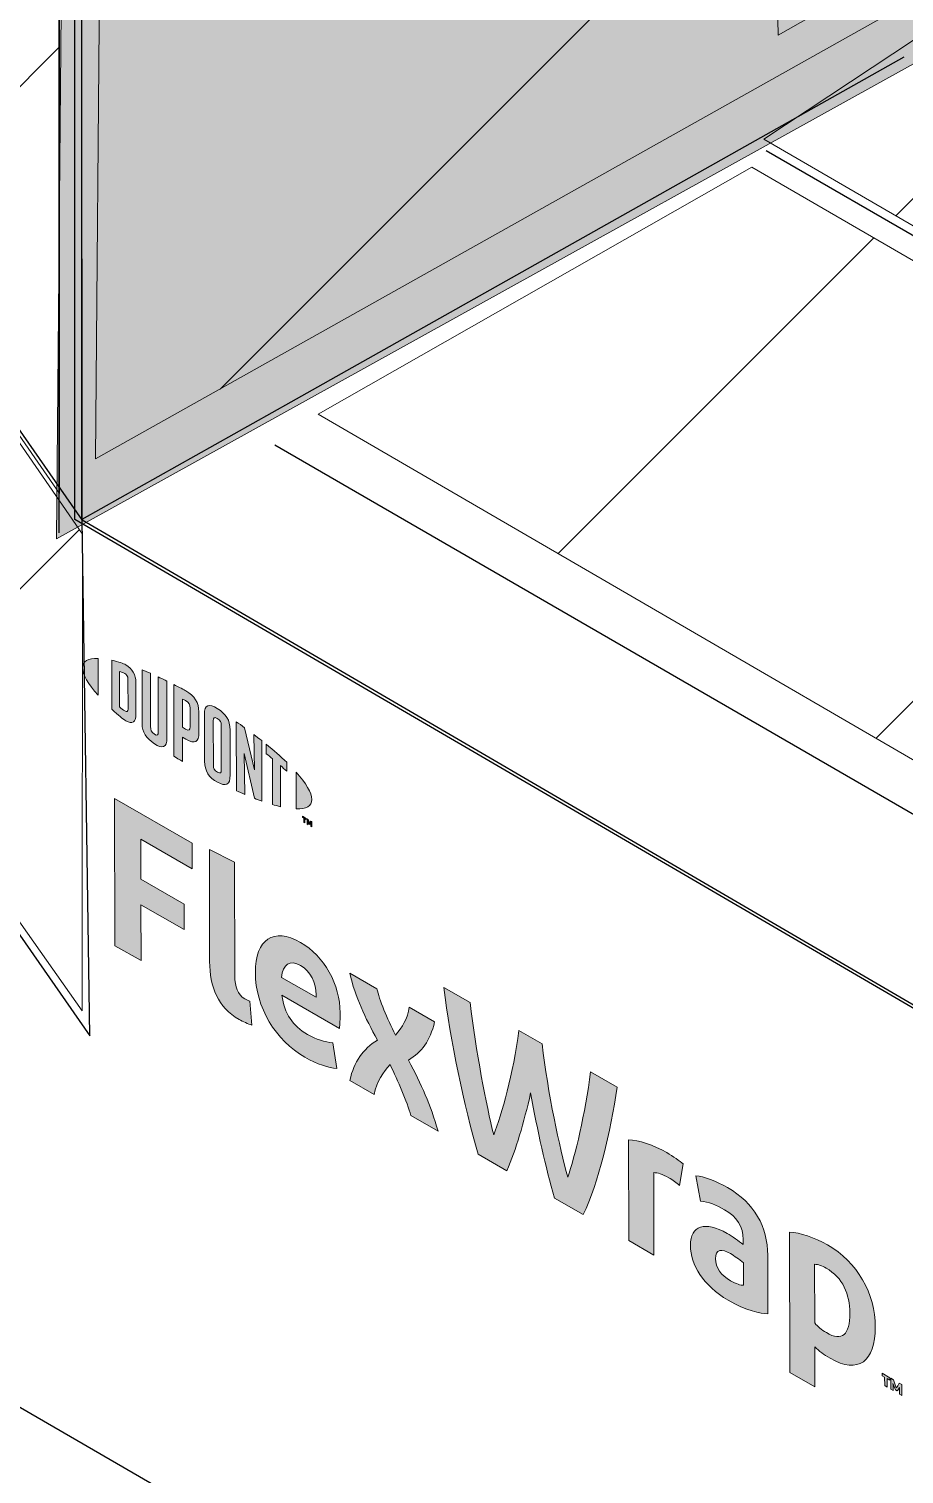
# Model space of a CAD drawing. Extents: x -1337 to 5791, y -3809 to 1769.
# Drawn here: x 4345.17 to 4369.79, y -2072.23 to -2031.57 of the extents above; entities that cross this region are included whole.
import ezdxf

# ---------------------------------------------------------------- set-up
doc = ezdxf.new("R2010")
doc.units = 0
doc.header["$MEASUREMENT"] = 0
for name, color, linetype, lineweight in [('G-ANNO-TTLB', 7, 'Continuous', 0), ('Layer 12', 7, 'Continuous', 0), ('TYVEK', 7, 'Continuous', 0)]:
    doc.layers.add(name, color=color, linetype=linetype, lineweight=lineweight)
pattern_1 = [(45, (0, 0), (-7.071067, 7.071069), [])]

# ---------------------------------------------------------------- blocks, each defined once
blk = doc.blocks.new('Block_523')
at = {"layer": 'TYVEK', "true_color": 0x003b71, "transparency": 33554687}
h = blk.add_hatch(color=156, dxfattribs=at)
h.dxf.hatch_style = 2
edge = h.paths.add_edge_path()
edge.add_spline(control_points=[(4347.589, -2057.364), (4347.589, -2057.364), (4347.579, -2053.223), (4347.579, -2053.223), (4347.579, -2053.223), (4349.764, -2054.478), (4349.764, -2054.478), (4349.764, -2054.478), (4349.766, -2055.199), (4349.766, -2055.199), (4349.766, -2055.199), (4348.314, -2054.366), (4348.314, -2054.366), (4348.314, -2054.366), (4348.317, -2055.49), (4348.317, -2055.49), (4348.317, -2055.49), (4349.538, -2056.191), (4349.538, -2056.191), (4349.538, -2056.191), (4349.54, -2056.912), (4349.54, -2056.912), (4349.54, -2056.912), (4348.319, -2056.211), (4348.319, -2056.211), (4348.319, -2056.211), (4348.323, -2057.785), (4348.323, -2057.785), (4348.323, -2057.785), (4347.589, -2057.364), (4347.589, -2057.364)], knot_values=[0, 0, 0, 0, 1, 1, 1, 2, 2, 2, 3, 3, 3, 4, 4, 4, 5, 5, 5, 6, 6, 6, 7, 7, 7, 8, 8, 8, 9, 9, 9, 10, 10, 10, 10], degree=3, periodic=0)
h = blk.add_hatch(color=156, dxfattribs=at)
h.dxf.hatch_style = 2
edge = h.paths.add_edge_path()
edge.add_spline(control_points=[(4350.962, -2058.207), (4350.963, -2058.527), (4351.035, -2058.74), (4351.24, -2058.857), (4351.292, -2058.887), (4351.343, -2058.91), (4351.389, -2058.925), (4351.389, -2058.925), (4351.442, -2059.599), (4351.442, -2059.599), (4351.344, -2059.567), (4351.185, -2059.499), (4351.083, -2059.44), (4350.493, -2059.102), (4350.256, -2058.523), (4350.254, -2057.813), (4350.254, -2057.813), (4350.246, -2054.654), (4350.246, -2054.654), (4350.246, -2054.654), (4350.954, -2055.013), (4350.954, -2055.013), (4350.954, -2055.013), (4350.962, -2058.207), (4350.962, -2058.207)], knot_values=[0, 0, 0, 0, 1, 1, 1, 2, 2, 2, 3, 3, 3, 4, 4, 4, 5, 5, 5, 6, 6, 6, 7, 7, 7, 8, 8, 8, 8], degree=3, periodic=0)
h = blk.add_hatch(color=156, dxfattribs=at)
h.dxf.hatch_style = 2
edge = h.paths.add_edge_path()
edge.add_spline(control_points=[(4352.274, -2058.257), (4352.274, -2058.257), (4353.248, -2058.817), (4353.248, -2058.817), (4353.248, -2058.817), (4353.248, -2058.746), (4353.248, -2058.746), (4353.247, -2058.415), (4353.093, -2058.084), (4352.811, -2057.922), (4352.513, -2057.751), (4352.319, -2057.882), (4352.274, -2058.257)], knot_values=[0, 0, 0, 0, 1, 1, 1, 2, 2, 2, 3, 3, 3, 4, 4, 4, 4], degree=3, periodic=0)
edge = h.paths.add_edge_path()
edge.add_spline(control_points=[(4353.832, -2060.818), (4353.607, -2060.807), (4353.273, -2060.698), (4352.935, -2060.504), (4352.109, -2060.029), (4351.543, -2059.102), (4351.541, -2058.12), (4351.538, -2057.18), (4352.055, -2056.838), (4352.809, -2057.271), (4353.481, -2057.657), (4353.924, -2058.46), (4353.926, -2059.253), (4353.926, -2059.431), (4353.916, -2059.578), (4353.906, -2059.691), (4353.906, -2059.691), (4352.285, -2058.76), (4352.285, -2058.76), (4352.353, -2059.272), (4352.595, -2059.623), (4353.005, -2059.859), (4353.256, -2060.003), (4353.497, -2060.076), (4353.718, -2060.096), (4353.718, -2060.096), (4353.832, -2060.818), (4353.832, -2060.818)], knot_values=[0, 0, 0, 0, 1, 1, 1, 2, 2, 2, 3, 3, 3, 4, 4, 4, 5, 5, 5, 6, 6, 6, 7, 7, 7, 8, 8, 8, 9, 9, 9, 9], degree=3, periodic=0)
h = blk.add_hatch(color=156, dxfattribs=at)
h.dxf.hatch_style = 2
edge = h.paths.add_edge_path()
edge.add_spline(control_points=[(4354.973, -2060.019), (4354.628, -2059.384), (4354.355, -2058.82), (4354.194, -2058.137), (4354.194, -2058.137), (4354.959, -2058.576), (4354.959, -2058.576), (4355.026, -2058.881), (4355.253, -2059.412), (4355.479, -2059.879), (4355.668, -2059.663), (4355.832, -2059.408), (4355.867, -2059.097), (4355.867, -2059.097), (4356.585, -2059.51), (4356.585, -2059.51), (4356.453, -2060.048), (4356.228, -2060.351), (4355.845, -2060.585), (4356.215, -2061.276), (4356.468, -2061.835), (4356.68, -2062.583), (4356.68, -2062.583), (4355.915, -2062.144), (4355.915, -2062.144), (4355.807, -2061.751), (4355.549, -2061.16), (4355.333, -2060.711), (4355.139, -2060.924), (4354.955, -2061.173), (4354.884, -2061.552), (4354.884, -2061.552), (4354.197, -2061.157), (4354.197, -2061.157), (4354.323, -2060.616), (4354.563, -2060.281), (4354.973, -2060.019)], knot_values=[0, 0, 0, 0, 1, 1, 1, 2, 2, 2, 3, 3, 3, 4, 4, 4, 5, 5, 5, 6, 6, 6, 7, 7, 7, 8, 8, 8, 9, 9, 9, 10, 10, 10, 11, 11, 11, 12, 12, 12, 12], degree=3, periodic=0)
h = blk.add_hatch(color=156, dxfattribs=at)
h.dxf.hatch_style = 2
edge = h.paths.add_edge_path()
edge.add_spline(control_points=[(4360.974, -2060.913), (4360.974, -2060.913), (4361.723, -2061.343), (4361.723, -2061.343), (4361.531, -2062.609), (4361.197, -2064.042), (4360.763, -2064.927), (4360.763, -2064.927), (4359.958, -2064.465), (4359.958, -2064.465), (4359.705, -2063.581), (4359.477, -2062.582), (4359.285, -2061.503), (4359.092, -2062.361), (4358.874, -2063.104), (4358.619, -2063.696), (4358.619, -2063.696), (4357.813, -2063.234), (4357.813, -2063.234), (4357.4, -2061.862), (4357.032, -2060.026), (4356.839, -2058.539), (4356.839, -2058.539), (4357.583, -2058.966), (4357.583, -2058.966), (4357.745, -2060.305), (4358.035, -2061.872), (4358.248, -2062.685), (4358.466, -2062.12), (4358.807, -2060.957), (4358.953, -2059.752), (4358.953, -2059.752), (4359.609, -2060.129), (4359.609, -2060.129), (4359.766, -2061.507), (4360.103, -2063.059), (4360.33, -2063.881), (4360.534, -2063.307), (4360.823, -2062.073), (4360.974, -2060.913)], knot_values=[0, 0, 0, 0, 1, 1, 1, 2, 2, 2, 3, 3, 3, 4, 4, 4, 5, 5, 5, 6, 6, 6, 7, 7, 7, 8, 8, 8, 9, 9, 9, 10, 10, 10, 11, 11, 11, 12, 12, 12, 13, 13, 13, 13], degree=3, periodic=0)
h = blk.add_hatch(color=156, dxfattribs=at)
h.dxf.hatch_style = 2
edge = h.paths.add_edge_path()
edge.add_spline(control_points=[(4363.116, -2063.188), (4363.3, -2063.294), (4363.475, -2063.418), (4363.577, -2063.506), (4363.577, -2063.506), (4363.476, -2064.116), (4363.476, -2064.116), (4363.389, -2064.03), (4363.281, -2063.957), (4363.174, -2063.895), (4362.984, -2063.786), (4362.856, -2063.754), (4362.748, -2063.751), (4362.748, -2063.751), (4362.754, -2066.07), (4362.754, -2066.07), (4362.754, -2066.07), (4362.046, -2065.663), (4362.046, -2065.663), (4362.046, -2065.663), (4362.039, -2062.83), (4362.039, -2062.83), (4362.316, -2062.829), (4362.746, -2062.976), (4363.116, -2063.188)], knot_values=[0, 0, 0, 0, 1, 1, 1, 2, 2, 2, 3, 3, 3, 4, 4, 4, 5, 5, 5, 6, 6, 6, 7, 7, 7, 8, 8, 8, 8], degree=3, periodic=0)
h = blk.add_hatch(color=156, dxfattribs=at)
h.dxf.hatch_style = 2
edge = h.paths.add_edge_path()
edge.add_spline(control_points=[(4365.271, -2066.918), (4365.271, -2066.918), (4365.27, -2066.286), (4365.27, -2066.286), (4365.152, -2066.188), (4365.028, -2066.1), (4364.905, -2066.029), (4364.669, -2065.894), (4364.485, -2065.894), (4364.486, -2066.172), (4364.486, -2066.421), (4364.64, -2066.639), (4364.912, -2066.795), (4365.066, -2066.884), (4365.194, -2066.922), (4365.271, -2066.918)], knot_values=[0, 0, 0, 0, 1, 1, 1, 2, 2, 2, 3, 3, 3, 4, 4, 4, 5, 5, 5, 5], degree=3, periodic=0)
edge = h.paths.add_edge_path()
edge.add_spline(control_points=[(4364.842, -2067.34), (4364.139, -2066.936), (4363.784, -2066.337), (4363.783, -2065.804), (4363.781, -2065.218), (4364.196, -2065.114), (4364.812, -2065.461), (4364.955, -2065.544), (4365.14, -2065.674), (4365.268, -2065.771), (4365.268, -2065.771), (4365.268, -2065.629), (4365.268, -2065.629), (4365.267, -2065.268), (4365.087, -2064.994), (4364.744, -2064.796), (4364.518, -2064.667), (4364.277, -2064.57), (4364.067, -2064.549), (4364.067, -2064.549), (4363.937, -2063.837), (4363.937, -2063.837), (4364.157, -2063.857), (4364.511, -2063.989), (4364.824, -2064.169), (4365.578, -2064.602), (4365.954, -2065.278), (4365.956, -2066.077), (4365.956, -2066.077), (4365.96, -2067.721), (4365.96, -2067.721), (4365.75, -2067.725), (4365.355, -2067.634), (4364.842, -2067.34)], knot_values=[0, 0, 0, 0, 1, 1, 1, 2, 2, 2, 3, 3, 3, 4, 4, 4, 5, 5, 5, 6, 6, 6, 7, 7, 7, 8, 8, 8, 9, 9, 9, 10, 10, 10, 11, 11, 11, 11], degree=3, periodic=0)
h = blk.add_hatch(color=156, dxfattribs=at)
h.dxf.hatch_style = 2
edge = h.paths.add_edge_path()
edge.add_spline(control_points=[(4367.606, -2068.253), (4368.057, -2068.512), (4368.267, -2068.313), (4368.265, -2067.704), (4368.264, -2067.172), (4368.068, -2066.705), (4367.601, -2066.437), (4367.473, -2066.363), (4367.381, -2066.34), (4367.273, -2066.325), (4367.273, -2066.325), (4367.277, -2067.981), (4367.277, -2067.981), (4367.375, -2068.085), (4367.457, -2068.167), (4367.606, -2068.253)], knot_values=[0, 0, 0, 0, 1, 1, 1, 2, 2, 2, 3, 3, 3, 4, 4, 4, 5, 5, 5, 5], degree=3, periodic=0)
edge = h.paths.add_edge_path()
edge.add_spline(control_points=[(4367.71, -2068.974), (4367.53, -2068.871), (4367.407, -2068.777), (4367.279, -2068.65), (4367.279, -2068.65), (4367.281, -2069.774), (4367.281, -2069.774), (4367.281, -2069.774), (4366.579, -2069.37), (4366.579, -2069.37), (4366.579, -2069.37), (4366.569, -2065.425), (4366.569, -2065.425), (4366.861, -2065.439), (4367.271, -2065.574), (4367.635, -2065.783), (4368.477, -2066.266), (4368.981, -2067.146), (4368.983, -2068.093), (4368.986, -2069.063), (4368.51, -2069.434), (4367.71, -2068.974)], knot_values=[0, 0, 0, 0, 1, 1, 1, 2, 2, 2, 3, 3, 3, 4, 4, 4, 5, 5, 5, 6, 6, 6, 7, 7, 7, 7], degree=3, periodic=0)
h = blk.add_hatch(color=156, dxfattribs=at)
h.dxf.hatch_style = 2
edge = h.paths.add_edge_path()
edge.add_spline(control_points=[(4369.491, -2069.579), (4369.518, -2069.667), (4369.542, -2069.733), (4369.573, -2069.804), (4369.604, -2069.768), (4369.625, -2069.728), (4369.65, -2069.67), (4369.65, -2069.67), (4369.724, -2069.713), (4369.724, -2069.713), (4369.724, -2069.713), (4369.725, -2070.019), (4369.725, -2070.019), (4369.725, -2070.019), (4369.66, -2069.982), (4369.66, -2069.982), (4369.66, -2069.982), (4369.66, -2069.841), (4369.66, -2069.841), (4369.66, -2069.841), (4369.663, -2069.795), (4369.663, -2069.795), (4369.643, -2069.829), (4369.618, -2069.863), (4369.597, -2069.889), (4369.597, -2069.889), (4369.547, -2069.861), (4369.547, -2069.861), (4369.525, -2069.809), (4369.5, -2069.745), (4369.479, -2069.686), (4369.479, -2069.686), (4369.482, -2069.739), (4369.482, -2069.739), (4369.482, -2069.739), (4369.482, -2069.88), (4369.482, -2069.88), (4369.482, -2069.88), (4369.418, -2069.843), (4369.418, -2069.843), (4369.418, -2069.843), (4369.417, -2069.537), (4369.417, -2069.537), (4369.417, -2069.537), (4369.491, -2069.579), (4369.491, -2069.579)], knot_values=[0, 0, 0, 0, 1, 1, 1, 2, 2, 2, 3, 3, 3, 4, 4, 4, 5, 5, 5, 6, 6, 6, 7, 7, 7, 8, 8, 8, 9, 9, 9, 10, 10, 10, 11, 11, 11, 12, 12, 12, 13, 13, 13, 14, 14, 14, 15, 15, 15, 15], degree=3, periodic=0)
edge = h.paths.add_edge_path()
edge.add_spline(control_points=[(4369.245, -2069.506), (4369.245, -2069.506), (4369.174, -2069.465), (4369.174, -2069.465), (4369.174, -2069.465), (4369.174, -2069.397), (4369.174, -2069.397), (4369.174, -2069.397), (4369.388, -2069.52), (4369.388, -2069.52), (4369.388, -2069.52), (4369.388, -2069.588), (4369.388, -2069.588), (4369.388, -2069.588), (4369.317, -2069.547), (4369.317, -2069.547), (4369.317, -2069.547), (4369.317, -2069.785), (4369.317, -2069.785), (4369.317, -2069.785), (4369.246, -2069.744), (4369.246, -2069.744), (4369.246, -2069.744), (4369.245, -2069.506), (4369.245, -2069.506)], knot_values=[0, 0, 0, 0, 1, 1, 1, 2, 2, 2, 3, 3, 3, 4, 4, 4, 5, 5, 5, 6, 6, 6, 7, 7, 7, 8, 8, 8, 8], degree=3, periodic=0)
at = {"layer": 'TYVEK'}
for points, knots in [([(4347.589, -2057.364), (4347.589, -2057.364), (4347.579, -2053.223), (4347.579, -2053.223), (4347.579, -2053.223), (4349.764, -2054.478), (4349.764, -2054.478), (4349.764, -2054.478), (4349.766, -2055.199), (4349.766, -2055.199), (4349.766, -2055.199), (4348.314, -2054.366), (4348.314, -2054.366), (4348.314, -2054.366), (4348.317, -2055.49), (4348.317, -2055.49), (4348.317, -2055.49), (4349.538, -2056.191), (4349.538, -2056.191), (4349.538, -2056.191), (4349.54, -2056.912), (4349.54, -2056.912), (4349.54, -2056.912), (4348.319, -2056.211), (4348.319, -2056.211), (4348.319, -2056.211), (4348.323, -2057.785), (4348.323, -2057.785), (4348.323, -2057.785), (4347.589, -2057.364), (4347.589, -2057.364)], [0, 0, 0, 0, 1, 1, 1, 2, 2, 2, 3, 3, 3, 4, 4, 4, 5, 5, 5, 6, 6, 6, 7, 7, 7, 8, 8, 8, 9, 9, 9, 10, 10, 10, 10]), ([(4350.962, -2058.207), (4350.963, -2058.527), (4351.035, -2058.74), (4351.24, -2058.857), (4351.292, -2058.887), (4351.343, -2058.91), (4351.389, -2058.925), (4351.389, -2058.925), (4351.442, -2059.599), (4351.442, -2059.599), (4351.344, -2059.567), (4351.185, -2059.499), (4351.083, -2059.44), (4350.493, -2059.102), (4350.256, -2058.523), (4350.254, -2057.813), (4350.254, -2057.813), (4350.246, -2054.654), (4350.246, -2054.654), (4350.246, -2054.654), (4350.954, -2055.013), (4350.954, -2055.013), (4350.954, -2055.013), (4350.962, -2058.207), (4350.962, -2058.207)], [0, 0, 0, 0, 1, 1, 1, 2, 2, 2, 3, 3, 3, 4, 4, 4, 5, 5, 5, 6, 6, 6, 7, 7, 7, 8, 8, 8, 8]), ([(4353.832, -2060.818), (4353.607, -2060.807), (4353.273, -2060.698), (4352.935, -2060.504), (4352.109, -2060.029), (4351.543, -2059.102), (4351.541, -2058.12), (4351.538, -2057.18), (4352.055, -2056.838), (4352.809, -2057.271), (4353.481, -2057.657), (4353.924, -2058.46), (4353.926, -2059.253), (4353.926, -2059.431), (4353.916, -2059.578), (4353.906, -2059.691), (4353.906, -2059.691), (4352.285, -2058.76), (4352.285, -2058.76), (4352.353, -2059.272), (4352.595, -2059.623), (4353.005, -2059.859), (4353.256, -2060.003), (4353.497, -2060.076), (4353.718, -2060.096), (4353.718, -2060.096), (4353.832, -2060.818), (4353.832, -2060.818)], [0, 0, 0, 0, 1, 1, 1, 2, 2, 2, 3, 3, 3, 4, 4, 4, 5, 5, 5, 6, 6, 6, 7, 7, 7, 8, 8, 8, 9, 9, 9, 9]), ([(4352.274, -2058.257), (4352.274, -2058.257), (4353.248, -2058.817), (4353.248, -2058.817), (4353.248, -2058.817), (4353.248, -2058.746), (4353.248, -2058.746), (4353.247, -2058.415), (4353.093, -2058.084), (4352.811, -2057.922), (4352.513, -2057.751), (4352.319, -2057.882), (4352.274, -2058.257)], [0, 0, 0, 0, 1, 1, 1, 2, 2, 2, 3, 3, 3, 4, 4, 4, 4]), ([(4354.973, -2060.019), (4354.628, -2059.384), (4354.355, -2058.82), (4354.194, -2058.137), (4354.194, -2058.137), (4354.959, -2058.576), (4354.959, -2058.576), (4355.026, -2058.881), (4355.253, -2059.412), (4355.479, -2059.879), (4355.668, -2059.663), (4355.832, -2059.408), (4355.867, -2059.097), (4355.867, -2059.097), (4356.585, -2059.51), (4356.585, -2059.51), (4356.453, -2060.048), (4356.228, -2060.351), (4355.845, -2060.585), (4356.215, -2061.276), (4356.468, -2061.835), (4356.68, -2062.583), (4356.68, -2062.583), (4355.915, -2062.144), (4355.915, -2062.144), (4355.807, -2061.751), (4355.549, -2061.16), (4355.333, -2060.711), (4355.139, -2060.924), (4354.955, -2061.173), (4354.884, -2061.552), (4354.884, -2061.552), (4354.197, -2061.157), (4354.197, -2061.157), (4354.323, -2060.616), (4354.563, -2060.281), (4354.973, -2060.019)], [0, 0, 0, 0, 1, 1, 1, 2, 2, 2, 3, 3, 3, 4, 4, 4, 5, 5, 5, 6, 6, 6, 7, 7, 7, 8, 8, 8, 9, 9, 9, 10, 10, 10, 11, 11, 11, 12, 12, 12, 12]), ([(4360.974, -2060.913), (4360.974, -2060.913), (4361.723, -2061.343), (4361.723, -2061.343), (4361.531, -2062.609), (4361.197, -2064.042), (4360.763, -2064.927), (4360.763, -2064.927), (4359.958, -2064.465), (4359.958, -2064.465), (4359.705, -2063.581), (4359.477, -2062.582), (4359.285, -2061.503), (4359.092, -2062.361), (4358.874, -2063.104), (4358.619, -2063.696), (4358.619, -2063.696), (4357.813, -2063.234), (4357.813, -2063.234), (4357.4, -2061.862), (4357.032, -2060.026), (4356.839, -2058.539), (4356.839, -2058.539), (4357.583, -2058.966), (4357.583, -2058.966), (4357.745, -2060.305), (4358.035, -2061.872), (4358.248, -2062.685), (4358.466, -2062.12), (4358.807, -2060.957), (4358.953, -2059.752), (4358.953, -2059.752), (4359.609, -2060.129), (4359.609, -2060.129), (4359.766, -2061.507), (4360.103, -2063.059), (4360.33, -2063.881), (4360.534, -2063.307), (4360.823, -2062.073), (4360.974, -2060.913)], [0, 0, 0, 0, 1, 1, 1, 2, 2, 2, 3, 3, 3, 4, 4, 4, 5, 5, 5, 6, 6, 6, 7, 7, 7, 8, 8, 8, 9, 9, 9, 10, 10, 10, 11, 11, 11, 12, 12, 12, 13, 13, 13, 13]), ([(4363.116, -2063.188), (4363.3, -2063.294), (4363.475, -2063.418), (4363.577, -2063.506), (4363.577, -2063.506), (4363.476, -2064.116), (4363.476, -2064.116), (4363.389, -2064.03), (4363.281, -2063.957), (4363.174, -2063.895), (4362.984, -2063.786), (4362.856, -2063.754), (4362.748, -2063.751), (4362.748, -2063.751), (4362.754, -2066.07), (4362.754, -2066.07), (4362.754, -2066.07), (4362.046, -2065.663), (4362.046, -2065.663), (4362.046, -2065.663), (4362.039, -2062.83), (4362.039, -2062.83), (4362.316, -2062.829), (4362.746, -2062.976), (4363.116, -2063.188)], [0, 0, 0, 0, 1, 1, 1, 2, 2, 2, 3, 3, 3, 4, 4, 4, 5, 5, 5, 6, 6, 6, 7, 7, 7, 8, 8, 8, 8]), ([(4364.842, -2067.34), (4364.139, -2066.936), (4363.784, -2066.337), (4363.783, -2065.804), (4363.781, -2065.218), (4364.196, -2065.114), (4364.812, -2065.461), (4364.955, -2065.544), (4365.14, -2065.674), (4365.268, -2065.771), (4365.268, -2065.771), (4365.268, -2065.629), (4365.268, -2065.629), (4365.267, -2065.268), (4365.087, -2064.994), (4364.744, -2064.796), (4364.518, -2064.667), (4364.277, -2064.57), (4364.067, -2064.549), (4364.067, -2064.549), (4363.937, -2063.837), (4363.937, -2063.837), (4364.157, -2063.857), (4364.511, -2063.989), (4364.824, -2064.169), (4365.578, -2064.602), (4365.954, -2065.278), (4365.956, -2066.077), (4365.956, -2066.077), (4365.96, -2067.721), (4365.96, -2067.721), (4365.75, -2067.725), (4365.355, -2067.634), (4364.842, -2067.34)], [0, 0, 0, 0, 1, 1, 1, 2, 2, 2, 3, 3, 3, 4, 4, 4, 5, 5, 5, 6, 6, 6, 7, 7, 7, 8, 8, 8, 9, 9, 9, 10, 10, 10, 11, 11, 11, 11]), ([(4367.71, -2068.974), (4367.53, -2068.871), (4367.407, -2068.777), (4367.279, -2068.65), (4367.279, -2068.65), (4367.281, -2069.774), (4367.281, -2069.774), (4367.281, -2069.774), (4366.579, -2069.37), (4366.579, -2069.37), (4366.579, -2069.37), (4366.569, -2065.425), (4366.569, -2065.425), (4366.861, -2065.439), (4367.271, -2065.574), (4367.635, -2065.783), (4368.477, -2066.266), (4368.981, -2067.146), (4368.983, -2068.093), (4368.986, -2069.063), (4368.51, -2069.434), (4367.71, -2068.974)], [0, 0, 0, 0, 1, 1, 1, 2, 2, 2, 3, 3, 3, 4, 4, 4, 5, 5, 5, 6, 6, 6, 7, 7, 7, 7]), ([(4365.271, -2066.918), (4365.271, -2066.918), (4365.27, -2066.286), (4365.27, -2066.286), (4365.152, -2066.188), (4365.028, -2066.1), (4364.905, -2066.029), (4364.669, -2065.894), (4364.485, -2065.894), (4364.486, -2066.172), (4364.486, -2066.421), (4364.64, -2066.639), (4364.912, -2066.795), (4365.066, -2066.884), (4365.194, -2066.922), (4365.271, -2066.918)], [0, 0, 0, 0, 1, 1, 1, 2, 2, 2, 3, 3, 3, 4, 4, 4, 5, 5, 5, 5]), ([(4367.606, -2068.253), (4368.057, -2068.512), (4368.267, -2068.313), (4368.265, -2067.704), (4368.264, -2067.172), (4368.068, -2066.705), (4367.601, -2066.437), (4367.473, -2066.363), (4367.381, -2066.34), (4367.273, -2066.325), (4367.273, -2066.325), (4367.277, -2067.981), (4367.277, -2067.981), (4367.375, -2068.085), (4367.457, -2068.167), (4367.606, -2068.253)], [0, 0, 0, 0, 1, 1, 1, 2, 2, 2, 3, 3, 3, 4, 4, 4, 5, 5, 5, 5]), ([(4369.245, -2069.506), (4369.245, -2069.506), (4369.174, -2069.465), (4369.174, -2069.465), (4369.174, -2069.465), (4369.174, -2069.397), (4369.174, -2069.397), (4369.174, -2069.397), (4369.388, -2069.52), (4369.388, -2069.52), (4369.388, -2069.52), (4369.388, -2069.588), (4369.388, -2069.588), (4369.388, -2069.588), (4369.317, -2069.547), (4369.317, -2069.547), (4369.317, -2069.547), (4369.317, -2069.785), (4369.317, -2069.785), (4369.317, -2069.785), (4369.246, -2069.744), (4369.246, -2069.744), (4369.246, -2069.744), (4369.245, -2069.506), (4369.245, -2069.506)], [0, 0, 0, 0, 1, 1, 1, 2, 2, 2, 3, 3, 3, 4, 4, 4, 5, 5, 5, 6, 6, 6, 7, 7, 7, 8, 8, 8, 8]), ([(4369.491, -2069.579), (4369.518, -2069.667), (4369.542, -2069.733), (4369.573, -2069.804), (4369.604, -2069.768), (4369.625, -2069.728), (4369.65, -2069.67), (4369.65, -2069.67), (4369.724, -2069.713), (4369.724, -2069.713), (4369.724, -2069.713), (4369.725, -2070.019), (4369.725, -2070.019), (4369.725, -2070.019), (4369.66, -2069.982), (4369.66, -2069.982), (4369.66, -2069.982), (4369.66, -2069.841), (4369.66, -2069.841), (4369.66, -2069.841), (4369.663, -2069.795), (4369.663, -2069.795), (4369.643, -2069.829), (4369.618, -2069.863), (4369.597, -2069.889), (4369.597, -2069.889), (4369.547, -2069.861), (4369.547, -2069.861), (4369.525, -2069.809), (4369.5, -2069.745), (4369.479, -2069.686), (4369.479, -2069.686), (4369.482, -2069.739), (4369.482, -2069.739), (4369.482, -2069.739), (4369.482, -2069.88), (4369.482, -2069.88), (4369.482, -2069.88), (4369.418, -2069.843), (4369.418, -2069.843), (4369.418, -2069.843), (4369.417, -2069.537), (4369.417, -2069.537), (4369.417, -2069.537), (4369.491, -2069.579), (4369.491, -2069.579)], [0, 0, 0, 0, 1, 1, 1, 2, 2, 2, 3, 3, 3, 4, 4, 4, 5, 5, 5, 6, 6, 6, 7, 7, 7, 8, 8, 8, 9, 9, 9, 10, 10, 10, 11, 11, 11, 12, 12, 12, 13, 13, 13, 14, 14, 14, 15, 15, 15, 15])]:
    blk.add_open_spline(points, degree=3, knots=knots, dxfattribs=at)
blk = doc.blocks.new('Block_524')
at = {"layer": 'TYVEK', "true_color": 0x003b71, "transparency": 33554687}
h = blk.add_hatch(color=156, dxfattribs=at)
h.dxf.hatch_style = 2
edge = h.paths.add_edge_path()
edge.add_spline(control_points=[(4346.677, -2049.544), (4346.677, -2049.735), (4346.838, -2050.005), (4347.118, -2050.319), (4347.118, -2050.319), (4347.115, -2049.279), (4347.115, -2049.279), (4346.836, -2049.271), (4346.676, -2049.356), (4346.677, -2049.544)], knot_values=[0, 0, 0, 0, 1, 1, 1, 2, 2, 2, 3, 3, 3, 3], degree=3, periodic=0)
h = blk.add_hatch(color=156, dxfattribs=at)
h.dxf.hatch_style = 2
edge = h.paths.add_edge_path()
edge.add_spline(control_points=[(4347.958, -2050.704), (4347.958, -2050.784), (4347.917, -2050.787), (4347.867, -2050.758), (4347.828, -2050.736), (4347.769, -2050.686), (4347.72, -2050.642), (4347.72, -2050.642), (4347.717, -2049.648), (4347.717, -2049.648), (4347.766, -2049.662), (4347.826, -2049.68), (4347.864, -2049.702), (4347.914, -2049.73), (4347.956, -2049.781), (4347.956, -2049.86), (4347.956, -2049.86), (4347.958, -2050.704), (4347.958, -2050.704)], knot_values=[0, 0, 0, 0, 1, 1, 1, 2, 2, 2, 3, 3, 3, 4, 4, 4, 5, 5, 5, 6, 6, 6, 6], degree=3, periodic=0)
edge = h.paths.add_edge_path()
edge.add_spline(control_points=[(4347.896, -2049.461), (4347.818, -2049.416), (4347.705, -2049.378), (4347.502, -2049.333), (4347.502, -2049.333), (4347.505, -2050.711), (4347.505, -2050.711), (4347.685, -2050.877), (4347.822, -2050.992), (4347.9, -2051.037), (4348.08, -2051.14), (4348.181, -2051.071), (4348.181, -2050.868), (4348.181, -2050.868), (4348.178, -2049.953), (4348.178, -2049.953), (4348.178, -2049.749), (4348.076, -2049.564), (4347.896, -2049.461)], knot_values=[0, 0, 0, 0, 1, 1, 1, 2, 2, 2, 3, 3, 3, 4, 4, 4, 5, 5, 5, 6, 6, 6, 6], degree=3, periodic=0)
h = blk.add_hatch(color=156, dxfattribs=at)
h.dxf.hatch_style = 2
edge = h.paths.add_edge_path()
edge.add_spline(control_points=[(4348.808, -2051.354), (4348.809, -2051.434), (4348.785, -2051.471), (4348.699, -2051.409), (4348.614, -2051.348), (4348.591, -2051.294), (4348.591, -2051.2), (4348.591, -2051.2), (4348.587, -2049.7), (4348.587, -2049.7), (4348.531, -2049.675), (4348.405, -2049.623), (4348.352, -2049.601), (4348.352, -2049.601), (4348.355, -2051.117), (4348.355, -2051.117), (4348.356, -2051.36), (4348.458, -2051.512), (4348.699, -2051.683), (4348.92, -2051.839), (4349.055, -2051.788), (4349.054, -2051.519), (4349.054, -2051.519), (4349.05, -2049.917), (4349.05, -2049.917), (4349.004, -2049.893), (4348.853, -2049.821), (4348.805, -2049.799), (4348.805, -2049.799), (4348.808, -2051.354), (4348.808, -2051.354)], knot_values=[0, 0, 0, 0, 1, 1, 1, 2, 2, 2, 3, 3, 3, 4, 4, 4, 5, 5, 5, 6, 6, 6, 7, 7, 7, 8, 8, 8, 9, 9, 9, 10, 10, 10, 10], degree=3, periodic=0)
h = blk.add_hatch(color=156, dxfattribs=at)
h.dxf.hatch_style = 2
edge = h.paths.add_edge_path()
edge.add_spline(control_points=[(4349.703, -2051.21), (4349.703, -2051.297), (4349.677, -2051.325), (4349.577, -2051.268), (4349.577, -2051.268), (4349.491, -2051.219), (4349.491, -2051.219), (4349.491, -2051.219), (4349.489, -2050.423), (4349.489, -2050.423), (4349.527, -2050.442), (4349.548, -2050.454), (4349.571, -2050.467), (4349.679, -2050.529), (4349.702, -2050.589), (4349.702, -2050.678), (4349.702, -2050.678), (4349.703, -2051.21), (4349.703, -2051.21)], knot_values=[0, 0, 0, 0, 1, 1, 1, 2, 2, 2, 3, 3, 3, 4, 4, 4, 5, 5, 5, 6, 6, 6, 6], degree=3, periodic=0)
edge = h.paths.add_edge_path()
edge.add_spline(control_points=[(4349.585, -2050.193), (4349.542, -2050.169), (4349.386, -2050.085), (4349.242, -2050.013), (4349.242, -2050.013), (4349.247, -2052.031), (4349.247, -2052.031), (4349.296, -2052.062), (4349.424, -2052.143), (4349.493, -2052.185), (4349.493, -2052.185), (4349.492, -2051.5), (4349.492, -2051.5), (4349.492, -2051.5), (4349.588, -2051.555), (4349.588, -2051.555), (4349.846, -2051.702), (4349.952, -2051.63), (4349.952, -2051.374), (4349.952, -2051.374), (4349.95, -2050.779), (4349.95, -2050.779), (4349.95, -2050.528), (4349.829, -2050.334), (4349.585, -2050.193)], knot_values=[0, 0, 0, 0, 1, 1, 1, 2, 2, 2, 3, 3, 3, 4, 4, 4, 5, 5, 5, 6, 6, 6, 7, 7, 7, 8, 8, 8, 8], degree=3, periodic=0)
h = blk.add_hatch(color=156, dxfattribs=at)
h.dxf.hatch_style = 2
edge = h.paths.add_edge_path()
edge.add_spline(control_points=[(4350.583, -2052.419), (4350.583, -2052.499), (4350.561, -2052.527), (4350.473, -2052.48), (4350.384, -2052.431), (4350.359, -2052.373), (4350.359, -2052.29), (4350.359, -2052.29), (4350.356, -2051.032), (4350.356, -2051.032), (4350.356, -2050.949), (4350.38, -2050.918), (4350.47, -2050.972), (4350.557, -2051.025), (4350.58, -2051.081), (4350.58, -2051.161), (4350.58, -2051.161), (4350.583, -2052.419), (4350.583, -2052.419)], knot_values=[0, 0, 0, 0, 1, 1, 1, 2, 2, 2, 3, 3, 3, 4, 4, 4, 5, 5, 5, 6, 6, 6, 6], degree=3, periodic=0)
edge = h.paths.add_edge_path()
edge.add_spline(control_points=[(4350.469, -2050.69), (4350.241, -2050.546), (4350.106, -2050.585), (4350.106, -2050.85), (4350.106, -2050.85), (4350.11, -2052.171), (4350.11, -2052.171), (4350.11, -2052.451), (4350.233, -2052.637), (4350.474, -2052.763), (4350.71, -2052.887), (4350.832, -2052.854), (4350.832, -2052.556), (4350.832, -2052.556), (4350.829, -2051.295), (4350.829, -2051.295), (4350.828, -2051.011), (4350.717, -2050.846), (4350.469, -2050.69)], knot_values=[0, 0, 0, 0, 1, 1, 1, 2, 2, 2, 3, 3, 3, 4, 4, 4, 5, 5, 5, 6, 6, 6, 6], degree=3, periodic=0)
h = blk.add_hatch(color=156, dxfattribs=at)
h.dxf.hatch_style = 2
edge = h.paths.add_edge_path()
edge.add_spline(control_points=[(4351.513, -2052.412), (4351.513, -2052.412), (4351.238, -2051.229), (4351.238, -2051.229), (4351.163, -2051.175), (4351.074, -2051.112), (4351.005, -2051.065), (4351.005, -2051.065), (4351.009, -2053.002), (4351.009, -2053.002), (4351.058, -2053.025), (4351.182, -2053.08), (4351.246, -2053.107), (4351.246, -2053.107), (4351.224, -2051.954), (4351.224, -2051.954), (4351.224, -2051.954), (4351.515, -2053.217), (4351.515, -2053.217), (4351.576, -2053.241), (4351.666, -2053.274), (4351.725, -2053.295), (4351.725, -2053.295), (4351.721, -2051.593), (4351.721, -2051.593), (4351.659, -2051.544), (4351.547, -2051.458), (4351.494, -2051.418), (4351.494, -2051.418), (4351.513, -2052.412), (4351.513, -2052.412)], knot_values=[0, 0, 0, 0, 1, 1, 1, 2, 2, 2, 3, 3, 3, 4, 4, 4, 5, 5, 5, 6, 6, 6, 7, 7, 7, 8, 8, 8, 9, 9, 9, 10, 10, 10, 10], degree=3, periodic=0)
h = blk.add_hatch(color=156, dxfattribs=at)
h.dxf.hatch_style = 2
edge = h.paths.add_edge_path()
edge.add_spline(control_points=[(4351.843, -2051.961), (4351.904, -2052.008), (4351.964, -2052.057), (4352.022, -2052.105), (4352.022, -2052.105), (4352.025, -2053.393), (4352.025, -2053.393), (4352.079, -2053.409), (4352.179, -2053.437), (4352.246, -2053.452), (4352.246, -2053.452), (4352.243, -2052.292), (4352.243, -2052.292), (4352.307, -2052.348), (4352.367, -2052.402), (4352.422, -2052.452), (4352.422, -2052.452), (4352.422, -2052.203), (4352.422, -2052.203), (4352.247, -2052.034), (4352.061, -2051.869), (4351.842, -2051.692), (4351.842, -2051.692), (4351.843, -2051.961), (4351.843, -2051.961)], knot_values=[0, 0, 0, 0, 1, 1, 1, 2, 2, 2, 3, 3, 3, 4, 4, 4, 5, 5, 5, 6, 6, 6, 7, 7, 7, 8, 8, 8, 8], degree=3, periodic=0)
h = blk.add_hatch(color=156, dxfattribs=at)
h.dxf.hatch_style = 2
edge = h.paths.add_edge_path()
edge.add_spline(control_points=[(4353.128, -2053.248), (4353.128, -2053.439), (4352.968, -2053.525), (4352.689, -2053.517), (4352.689, -2053.517), (4352.686, -2052.477), (4352.686, -2052.477), (4352.966, -2052.79), (4353.127, -2053.059), (4353.128, -2053.248)], knot_values=[0, 0, 0, 0, 1, 1, 1, 2, 2, 2, 3, 3, 3, 3], degree=3, periodic=0)
h = blk.add_hatch(color=156, dxfattribs=at)
h.dxf.hatch_style = 2
edge = h.paths.add_edge_path()
edge.add_spline(control_points=[(4352.998, -2053.799), (4352.998, -2053.799), (4353.025, -2053.814), (4353.025, -2053.814), (4353.025, -2053.814), (4353.064, -2053.908), (4353.064, -2053.908), (4353.064, -2053.908), (4353.103, -2053.859), (4353.103, -2053.859), (4353.103, -2053.859), (4353.129, -2053.874), (4353.129, -2053.874), (4353.129, -2053.874), (4353.129, -2054.024), (4353.129, -2054.024), (4353.129, -2054.024), (4353.105, -2054.01), (4353.105, -2054.01), (4353.105, -2054.01), (4353.105, -2053.903), (4353.105, -2053.903), (4353.105, -2053.903), (4353.065, -2053.952), (4353.065, -2053.952), (4353.065, -2053.952), (4353.063, -2053.95), (4353.063, -2053.95), (4353.063, -2053.95), (4353.022, -2053.856), (4353.022, -2053.856), (4353.022, -2053.856), (4353.023, -2053.962), (4353.023, -2053.962), (4353.023, -2053.962), (4352.999, -2053.949), (4352.999, -2053.949), (4352.999, -2053.949), (4352.998, -2053.799), (4352.998, -2053.799)], knot_values=[0, 0, 0, 0, 1, 1, 1, 2, 2, 2, 3, 3, 3, 4, 4, 4, 5, 5, 5, 6, 6, 6, 7, 7, 7, 8, 8, 8, 9, 9, 9, 10, 10, 10, 11, 11, 11, 12, 12, 12, 13, 13, 13, 13], degree=3, periodic=0)
edge = h.paths.add_edge_path()
edge.add_spline(control_points=[(4352.906, -2053.772), (4352.906, -2053.772), (4352.865, -2053.749), (4352.865, -2053.749), (4352.865, -2053.749), (4352.865, -2053.723), (4352.865, -2053.723), (4352.865, -2053.723), (4352.97, -2053.783), (4352.97, -2053.783), (4352.97, -2053.783), (4352.971, -2053.809), (4352.971, -2053.809), (4352.971, -2053.809), (4352.93, -2053.786), (4352.93, -2053.786), (4352.93, -2053.786), (4352.931, -2053.91), (4352.931, -2053.91), (4352.931, -2053.91), (4352.906, -2053.895), (4352.906, -2053.895), (4352.906, -2053.895), (4352.906, -2053.772), (4352.906, -2053.772)], knot_values=[0, 0, 0, 0, 1, 1, 1, 2, 2, 2, 3, 3, 3, 4, 4, 4, 5, 5, 5, 6, 6, 6, 7, 7, 7, 8, 8, 8, 8], degree=3, periodic=0)
at = {"layer": 'TYVEK'}
for points, knots in [([(4346.677, -2049.544), (4346.677, -2049.735), (4346.838, -2050.005), (4347.118, -2050.319), (4347.118, -2050.319), (4347.115, -2049.279), (4347.115, -2049.279), (4346.836, -2049.271), (4346.676, -2049.356), (4346.677, -2049.544)], [0, 0, 0, 0, 1, 1, 1, 2, 2, 2, 3, 3, 3, 3]), ([(4347.896, -2049.461), (4347.818, -2049.416), (4347.705, -2049.378), (4347.502, -2049.333), (4347.502, -2049.333), (4347.505, -2050.711), (4347.505, -2050.711), (4347.685, -2050.877), (4347.822, -2050.992), (4347.9, -2051.037), (4348.08, -2051.14), (4348.181, -2051.071), (4348.181, -2050.868), (4348.181, -2050.868), (4348.178, -2049.953), (4348.178, -2049.953), (4348.178, -2049.749), (4348.076, -2049.564), (4347.896, -2049.461)], [0, 0, 0, 0, 1, 1, 1, 2, 2, 2, 3, 3, 3, 4, 4, 4, 5, 5, 5, 6, 6, 6, 6]), ([(4348.808, -2051.354), (4348.809, -2051.434), (4348.785, -2051.471), (4348.699, -2051.409), (4348.614, -2051.348), (4348.591, -2051.294), (4348.591, -2051.2), (4348.591, -2051.2), (4348.587, -2049.7), (4348.587, -2049.7), (4348.531, -2049.675), (4348.405, -2049.623), (4348.352, -2049.601), (4348.352, -2049.601), (4348.355, -2051.117), (4348.355, -2051.117), (4348.356, -2051.36), (4348.458, -2051.512), (4348.699, -2051.683), (4348.92, -2051.839), (4349.055, -2051.788), (4349.054, -2051.519), (4349.054, -2051.519), (4349.05, -2049.917), (4349.05, -2049.917), (4349.004, -2049.893), (4348.853, -2049.821), (4348.805, -2049.799), (4348.805, -2049.799), (4348.808, -2051.354), (4348.808, -2051.354)], [0, 0, 0, 0, 1, 1, 1, 2, 2, 2, 3, 3, 3, 4, 4, 4, 5, 5, 5, 6, 6, 6, 7, 7, 7, 8, 8, 8, 9, 9, 9, 10, 10, 10, 10]), ([(4347.958, -2050.704), (4347.958, -2050.784), (4347.917, -2050.787), (4347.867, -2050.758), (4347.828, -2050.736), (4347.769, -2050.686), (4347.72, -2050.642), (4347.72, -2050.642), (4347.717, -2049.648), (4347.717, -2049.648), (4347.766, -2049.662), (4347.826, -2049.68), (4347.864, -2049.702), (4347.914, -2049.73), (4347.956, -2049.781), (4347.956, -2049.86), (4347.956, -2049.86), (4347.958, -2050.704), (4347.958, -2050.704)], [0, 0, 0, 0, 1, 1, 1, 2, 2, 2, 3, 3, 3, 4, 4, 4, 5, 5, 5, 6, 6, 6, 6]), ([(4349.585, -2050.193), (4349.542, -2050.169), (4349.386, -2050.085), (4349.242, -2050.013), (4349.242, -2050.013), (4349.247, -2052.031), (4349.247, -2052.031), (4349.296, -2052.062), (4349.424, -2052.143), (4349.493, -2052.185), (4349.493, -2052.185), (4349.492, -2051.5), (4349.492, -2051.5), (4349.492, -2051.5), (4349.588, -2051.555), (4349.588, -2051.555), (4349.846, -2051.702), (4349.952, -2051.63), (4349.952, -2051.374), (4349.952, -2051.374), (4349.95, -2050.779), (4349.95, -2050.779), (4349.95, -2050.528), (4349.829, -2050.334), (4349.585, -2050.193)], [0, 0, 0, 0, 1, 1, 1, 2, 2, 2, 3, 3, 3, 4, 4, 4, 5, 5, 5, 6, 6, 6, 7, 7, 7, 8, 8, 8, 8]), ([(4349.703, -2051.21), (4349.703, -2051.297), (4349.677, -2051.325), (4349.577, -2051.268), (4349.577, -2051.268), (4349.491, -2051.219), (4349.491, -2051.219), (4349.491, -2051.219), (4349.489, -2050.423), (4349.489, -2050.423), (4349.527, -2050.442), (4349.548, -2050.454), (4349.571, -2050.467), (4349.679, -2050.529), (4349.702, -2050.589), (4349.702, -2050.678), (4349.702, -2050.678), (4349.703, -2051.21), (4349.703, -2051.21)], [0, 0, 0, 0, 1, 1, 1, 2, 2, 2, 3, 3, 3, 4, 4, 4, 5, 5, 5, 6, 6, 6, 6]), ([(4350.469, -2050.69), (4350.241, -2050.546), (4350.106, -2050.585), (4350.106, -2050.85), (4350.106, -2050.85), (4350.11, -2052.171), (4350.11, -2052.171), (4350.11, -2052.451), (4350.233, -2052.637), (4350.474, -2052.763), (4350.71, -2052.887), (4350.832, -2052.854), (4350.832, -2052.556), (4350.832, -2052.556), (4350.829, -2051.295), (4350.829, -2051.295), (4350.828, -2051.011), (4350.717, -2050.846), (4350.469, -2050.69)], [0, 0, 0, 0, 1, 1, 1, 2, 2, 2, 3, 3, 3, 4, 4, 4, 5, 5, 5, 6, 6, 6, 6]), ([(4350.583, -2052.419), (4350.583, -2052.499), (4350.561, -2052.527), (4350.473, -2052.48), (4350.384, -2052.431), (4350.359, -2052.373), (4350.359, -2052.29), (4350.359, -2052.29), (4350.356, -2051.032), (4350.356, -2051.032), (4350.356, -2050.949), (4350.38, -2050.918), (4350.47, -2050.972), (4350.557, -2051.025), (4350.58, -2051.081), (4350.58, -2051.161), (4350.58, -2051.161), (4350.583, -2052.419), (4350.583, -2052.419)], [0, 0, 0, 0, 1, 1, 1, 2, 2, 2, 3, 3, 3, 4, 4, 4, 5, 5, 5, 6, 6, 6, 6]), ([(4351.513, -2052.412), (4351.513, -2052.412), (4351.238, -2051.229), (4351.238, -2051.229), (4351.163, -2051.175), (4351.074, -2051.112), (4351.005, -2051.065), (4351.005, -2051.065), (4351.009, -2053.002), (4351.009, -2053.002), (4351.058, -2053.025), (4351.182, -2053.08), (4351.246, -2053.107), (4351.246, -2053.107), (4351.224, -2051.954), (4351.224, -2051.954), (4351.224, -2051.954), (4351.515, -2053.217), (4351.515, -2053.217), (4351.576, -2053.241), (4351.666, -2053.274), (4351.725, -2053.295), (4351.725, -2053.295), (4351.721, -2051.593), (4351.721, -2051.593), (4351.659, -2051.544), (4351.547, -2051.458), (4351.494, -2051.418), (4351.494, -2051.418), (4351.513, -2052.412), (4351.513, -2052.412)], [0, 0, 0, 0, 1, 1, 1, 2, 2, 2, 3, 3, 3, 4, 4, 4, 5, 5, 5, 6, 6, 6, 7, 7, 7, 8, 8, 8, 9, 9, 9, 10, 10, 10, 10]), ([(4351.843, -2051.961), (4351.904, -2052.008), (4351.964, -2052.057), (4352.022, -2052.105), (4352.022, -2052.105), (4352.025, -2053.393), (4352.025, -2053.393), (4352.079, -2053.409), (4352.179, -2053.437), (4352.246, -2053.452), (4352.246, -2053.452), (4352.243, -2052.292), (4352.243, -2052.292), (4352.307, -2052.348), (4352.367, -2052.402), (4352.422, -2052.452), (4352.422, -2052.452), (4352.422, -2052.203), (4352.422, -2052.203), (4352.247, -2052.034), (4352.061, -2051.869), (4351.842, -2051.692), (4351.842, -2051.692), (4351.843, -2051.961), (4351.843, -2051.961)], [0, 0, 0, 0, 1, 1, 1, 2, 2, 2, 3, 3, 3, 4, 4, 4, 5, 5, 5, 6, 6, 6, 7, 7, 7, 8, 8, 8, 8]), ([(4353.128, -2053.248), (4353.128, -2053.439), (4352.968, -2053.525), (4352.689, -2053.517), (4352.689, -2053.517), (4352.686, -2052.477), (4352.686, -2052.477), (4352.966, -2052.79), (4353.127, -2053.059), (4353.128, -2053.248)], [0, 0, 0, 0, 1, 1, 1, 2, 2, 2, 3, 3, 3, 3]), ([(4352.906, -2053.772), (4352.906, -2053.772), (4352.865, -2053.749), (4352.865, -2053.749), (4352.865, -2053.749), (4352.865, -2053.723), (4352.865, -2053.723), (4352.865, -2053.723), (4352.97, -2053.783), (4352.97, -2053.783), (4352.97, -2053.783), (4352.971, -2053.809), (4352.971, -2053.809), (4352.971, -2053.809), (4352.93, -2053.786), (4352.93, -2053.786), (4352.93, -2053.786), (4352.931, -2053.91), (4352.931, -2053.91), (4352.931, -2053.91), (4352.906, -2053.895), (4352.906, -2053.895), (4352.906, -2053.895), (4352.906, -2053.772), (4352.906, -2053.772)], [0, 0, 0, 0, 1, 1, 1, 2, 2, 2, 3, 3, 3, 4, 4, 4, 5, 5, 5, 6, 6, 6, 7, 7, 7, 8, 8, 8, 8]), ([(4352.998, -2053.799), (4352.998, -2053.799), (4353.025, -2053.814), (4353.025, -2053.814), (4353.025, -2053.814), (4353.064, -2053.908), (4353.064, -2053.908), (4353.064, -2053.908), (4353.103, -2053.859), (4353.103, -2053.859), (4353.103, -2053.859), (4353.129, -2053.874), (4353.129, -2053.874), (4353.129, -2053.874), (4353.129, -2054.024), (4353.129, -2054.024), (4353.129, -2054.024), (4353.105, -2054.01), (4353.105, -2054.01), (4353.105, -2054.01), (4353.105, -2053.903), (4353.105, -2053.903), (4353.105, -2053.903), (4353.065, -2053.952), (4353.065, -2053.952), (4353.065, -2053.952), (4353.063, -2053.95), (4353.063, -2053.95), (4353.063, -2053.95), (4353.022, -2053.856), (4353.022, -2053.856), (4353.022, -2053.856), (4353.023, -2053.962), (4353.023, -2053.962), (4353.023, -2053.962), (4352.999, -2053.949), (4352.999, -2053.949), (4352.999, -2053.949), (4352.998, -2053.799), (4352.998, -2053.799)], [0, 0, 0, 0, 1, 1, 1, 2, 2, 2, 3, 3, 3, 4, 4, 4, 5, 5, 5, 6, 6, 6, 7, 7, 7, 8, 8, 8, 9, 9, 9, 10, 10, 10, 11, 11, 11, 12, 12, 12, 13, 13, 13, 13])]:
    blk.add_open_spline(points, degree=3, knots=knots, dxfattribs=at)
blk = doc.blocks.new('Block_522')
at = {"layer": 'TYVEK'}
for name in ['Block_524', 'Block_523']:
    blk.add_blockref(name, (0, 0), dxfattribs=at)
blk = doc.blocks.new('Block_531')
at = {"layer": 'TYVEK', "color": 4, "lineweight": 25, "true_color": 0x00ffff}
for points in [[(4346.671, -2027.918)], [(4346.686, -2045.392)]]:
    blk.add_lwpolyline(points, dxfattribs=at)
blk = doc.blocks.new('Block_548')
at = {"layer": 'TYVEK', "color": 33, "lineweight": 25, "true_color": 0xcc9966}
blk.add_lwpolyline([(4362.533, -2035.542)], dxfattribs=at)
blk = doc.blocks.new('Block_549')
at = {"layer": 'TYVEK', "color": 2, "lineweight": 25, "true_color": 0xffff00}
blk.add_lwpolyline([(4345.736, -2045.142)], dxfattribs=at)
blk = doc.blocks.new('Block_559')
at = {"layer": 'TYVEK', "color": 4, "lineweight": 25, "true_color": 0x00ffff}
blk.add_lwpolyline([(4345.933, -2044.968)], dxfattribs=at)
blk = doc.blocks.new('Block_560')
at = {"layer": 'TYVEK', "color": 2, "lineweight": 25, "true_color": 0xffff00}
blk.add_lwpolyline([(4345.692, -2045.142)], dxfattribs=at)
blk = doc.blocks.new('Block_561')
at = {"layer": 'TYVEK', "color": 2, "lineweight": 25, "true_color": 0xffff00}
blk.add_lwpolyline([(4350.616, -2042.359)], dxfattribs=at)
blk = doc.blocks.new('Block_564')
at = {"layer": 'TYVEK', "color": 33, "lineweight": 25, "true_color": 0xcc9966}
for points in [[(4358.728, -2037.902)], [(4346.811, -2044.719)]]:
    blk.add_lwpolyline(points, dxfattribs=at)
blk = doc.blocks.new('Block_565')
at = {"layer": 'TYVEK', "color": 33, "lineweight": 25, "true_color": 0xcc9966}
for points in [[(4362.654, -2035.885)], [(4350.737, -2042.702)]]:
    blk.add_lwpolyline(points, dxfattribs=at)
blk = doc.blocks.new('Block_566')
at = {"layer": 'TYVEK', "color": 33, "lineweight": 25, "true_color": 0xcc9966}
blk.add_lwpolyline([(4362.654, -2035.885)], dxfattribs=at)
blk = doc.blocks.new('Block_569')
at = {"layer": 'TYVEK', "color": 2, "lineweight": 25, "true_color": 0xffff00}
blk.add_lwpolyline([(4350.737, -2042.702)], dxfattribs=at)
blk = doc.blocks.new('Block_585')
at = {"layer": 'TYVEK', "color": 33, "lineweight": 25, "true_color": 0xcc9966}
blk.add_lwpolyline([(4359.315, -2039.12)], dxfattribs=at)
blk = doc.blocks.new('Block_586')
at = {"layer": 'TYVEK', "color": 33, "lineweight": 25, "true_color": 0xcc9966}
for points in [[(4363.241, -2037.104)], [(4351.324, -2043.921)]]:
    blk.add_lwpolyline(points, dxfattribs=at)
blk = doc.blocks.new('Block_587')
at = {"layer": 'TYVEK', "color": 33, "lineweight": 25, "true_color": 0xcc9966}
blk.add_lwpolyline([(4363.241, -2037.104)], dxfattribs=at)
blk = doc.blocks.new('Block_590')
at = {"layer": 'TYVEK', "color": 2, "lineweight": 25, "true_color": 0xffff00}
for points in [[(4351.324, -2043.921)], [(4346.516, -2046.703)]]:
    blk.add_lwpolyline(points, dxfattribs=at)
blk = doc.blocks.new('Block_669')
at = {"layer": 'Layer 12', "true_color": 0x808080, "transparency": 33554457}
h = blk.add_hatch(color=8, dxfattribs=at)
h.dxf.hatch_style = 2
h.paths.add_polyline_path([(4380.411, -1998.84), (4379.699, -1893.751), (4371.986, -1889.251), (4371.632, -2014.064), (4346.103, -2027.864), (4345.947, -2045.918), (4380.093, -2026.977)])
at = {"layer": 'Layer 12', "true_color": 0x000000, "transparency": 33554687}
h = blk.add_hatch(dxfattribs=at)
h.set_pattern_fill('_U', color=18, scale=10, angle=45, style=2, pattern_type=0)
h.set_pattern_definition(pattern_1)
h.paths.add_polyline_path([(4347.046, -2043.664), (4347.16, -2029.231), (4365.963, -2018.347), (4366.246, -2031.744), (4379.699, -2024.109), (4379.699, -2025.337)])
at = {"layer": 'Layer 12'}
for points in [[(4380.411, -1998.84), (4379.699, -1893.751), (4371.986, -1889.251), (4371.632, -2014.064), (4346.103, -2027.864), (4345.947, -2045.918), (4380.093, -2026.977)], [(4347.046, -2043.664), (4347.16, -2029.231), (4365.963, -2018.347), (4366.246, -2031.744), (4379.699, -2024.109), (4379.699, -2025.337)]]:
    blk.add_lwpolyline(points, close=True, dxfattribs=at)

msp = doc.modelspace()

# ---------------------------------------------------------------- hatches: boundary and pattern name
at = {"layer": 'G-ANNO-TTLB', "true_color": 0xff00ff, "transparency": 33554687}
h = msp.add_hatch(color=6, dxfattribs=at)
edge = h.paths.add_edge_path()
edge.add_spline(control_points=[(5472, -3692.604), (5472, -3692.604), (2542.482, -3692.604), (2542.482, -3692.604), (2542.482, -3692.604), (2542.482, -1235.604), (2542.482, -1235.604), (2542.482, -1235.604), (5472, -1235.604), (5472, -1235.604), (5472, -1235.604), (5472, -3692.604), (5472, -3692.604)], knot_values=[0, 0, 0, 0, 1, 1, 1, 2, 2, 2, 3, 3, 3, 4, 4, 4, 4], degree=3, periodic=0)
edge = h.paths.add_edge_path()
edge.add_spline(control_points=[(2551.482, -1244.604), (2551.482, -1244.604), (2551.482, -3683.604), (2551.482, -3683.604), (2551.482, -3683.604), (5463, -3683.604), (5463, -3683.604), (5463, -3683.604), (5463, -1244.604), (5463, -1244.604), (5463, -1244.604), (2551.482, -1244.604), (2551.482, -1244.604)], knot_values=[0, 0, 0, 0, 1, 1, 1, 2, 2, 2, 3, 3, 3, 4, 4, 4, 4], degree=3, periodic=0)
edge.add_line((2551.482, -1244.604), (2551.482, -1244.604))
at = {"layer": 'Layer 12', "true_color": 0x000000, "transparency": 33554457}
h = msp.add_hatch(dxfattribs=at)
h.set_pattern_fill('_U', color=18, scale=10, angle=45, style=2, pattern_type=0)
h.set_pattern_definition(pattern_1)
h.paths.add_polyline_path([(4346.667, -2059.198), (4315.491, -2014.901), (4315.491, -2000.56), (4346.677, -2045.781)])
h = msp.add_hatch(dxfattribs=at)
h.set_pattern_fill('_U', color=18, scale=10, angle=45, style=2, pattern_type=0)
h.set_pattern_definition(pattern_1)
h.paths.add_polyline_path([(4328.046, -2018.621), (4346.032, -2027.812), (4346.032, -2044.637)])
h = msp.add_hatch(dxfattribs=at)
h.set_pattern_fill('_U', color=18, scale=10, angle=45, style=2, pattern_type=0)
h.set_pattern_definition(pattern_1)
h.paths.add_polyline_path([(4429.082, -2071.375), (4365.849, -2034.669), (4379.199, -2025.828), (4428.936, -2054.902)])
h = msp.add_hatch(dxfattribs=at)
h.set_pattern_fill('_U', color=18, scale=10, angle=45, style=2, pattern_type=0)
h.set_pattern_definition(pattern_1)
h.paths.add_polyline_path([(4429.013, -2072.257), (4429.013, -2086.396), (4353.309, -2042.404), (4365.51, -2035.457)])

# ---------------------------------------------------------------- linework, layer by layer
at = {"layer": 'G-ANNO-TTLB'}
for points in [[(5472, -3692.604), (5472, -3692.604), (2542.482, -3692.604), (2542.482, -3692.604), (2542.482, -3692.604), (2542.482, -1235.604), (2542.482, -1235.604), (2542.482, -1235.604), (5472, -1235.604), (5472, -1235.604), (5472, -1235.604), (5472, -3692.604), (5472, -3692.604)], [(2551.482, -1244.604), (2551.482, -1244.604), (2551.482, -3683.604), (2551.482, -3683.604), (2551.482, -3683.604), (5463, -3683.604), (5463, -3683.604), (5463, -3683.604), (5463, -1244.604), (5463, -1244.604), (5463, -1244.604), (2551.482, -1244.604), (2551.482, -1244.604)]]:
    msp.add_open_spline(points, degree=3, knots=[0, 0, 0, 0, 1, 1, 1, 2, 2, 2, 3, 3, 3, 4, 4, 4, 4], dxfattribs=at)
at = {"layer": 'Layer 12'}
for points in [[(4346.667, -2059.198), (4315.491, -2014.901), (4315.491, -2000.56), (4346.677, -2045.781)], [(4328.046, -2018.621), (4346.032, -2027.812), (4346.032, -2044.637)], [(4429.082, -2071.375), (4365.849, -2034.669), (4379.199, -2025.828), (4428.936, -2054.902)], [(4429.013, -2072.257), (4429.013, -2086.396), (4353.309, -2042.404), (4365.51, -2035.457)]]:
    msp.add_lwpolyline(points, close=True, dxfattribs=at)
at = {"layer": 'TYVEK', "color": 3, "lineweight": 25, "true_color": 0x00ff00}
msp.add_line((4346.022, -2045.742), (4346.022, -1873.681), dxfattribs=at)
at = {"layer": 'TYVEK', "color": 18, "lineweight": 25, "true_color": 0x000000}
msp.add_line((4346.661, -2045.373), (4346.575, -1873.941), dxfattribs=at)
at = {"layer": 'TYVEK', "color": 4, "lineweight": 25, "true_color": 0x00ffff}
for p, q in [((4346.667, -2045.382), (4346.652, -2027.907)), ((4369.786, -2032.362), (4352.54, -2042.074)), ((4369.786, -2032.362), (4352.54, -2042.074)), ((4365.911, -2034.988), (4429.898, -2072.004)), ((4352.54, -2042.074), (4346.661, -2045.373)), ((4352.087, -2043.271), (4428.746, -2087.618)), ((4346.667, -2045.382), (4388.418, -2069.736)), ((4364.17, -2081.498), (4337.802, -2066.244))]:
    msp.add_line(p, q, dxfattribs=at)
at = {"layer": 'TYVEK', "color": 18, "lineweight": 25, "true_color": 0x000000}
msp.add_lwpolyline([(4429.004, -1922.137), (4429.008, -2093.504), (4346.459, -2045.371), (4346.403, -1874.279), (4429.008, -1922.065)], dxfattribs=at)
at = {"layer": 'TYVEK', "color": 4, "lineweight": 25, "true_color": 0x00ffff}
msp.add_lwpolyline([(4346.886, -2059.9), (4346.667, -2045.382), (4315.31, -2000.3), (4315.529, -2014.812)], close=True, dxfattribs=at)
at = {"layer": 'TYVEK', "color": 33, "lineweight": 25, "true_color": 0xcc9966}
msp.add_lwpolyline([(4350.616, -2042.359)], dxfattribs=at)
at = {"layer": 'TYVEK', "color": 2, "lineweight": 25, "true_color": 0xffff00}
for points in [[(4350.737, -2042.702)], [(4346.811, -2044.719)], [(4347.398, -2045.937)]]:
    msp.add_lwpolyline(points, dxfattribs=at)
at = {"layer": 'TYVEK', "color": 4, "lineweight": 25, "true_color": 0x00ffff}
msp.add_lwpolyline([(4345.933, -2044.968)], dxfattribs=at)

# ---------------------------------------------------------------- block references
at = {"layer": 'Layer 12'}
msp.add_blockref('Block_669', (0, 0), dxfattribs=at)
at = {"layer": 'TYVEK'}
for name in ['Block_531', 'Block_548', 'Block_565', 'Block_566', 'Block_586', 'Block_587', 'Block_564', 'Block_585', 'Block_561', 'Block_569', 'Block_590', 'Block_560', 'Block_549', 'Block_559', 'Block_522']:
    msp.add_blockref(name, (0, 0), dxfattribs=at)

doc.saveas('drawing.dxf')
